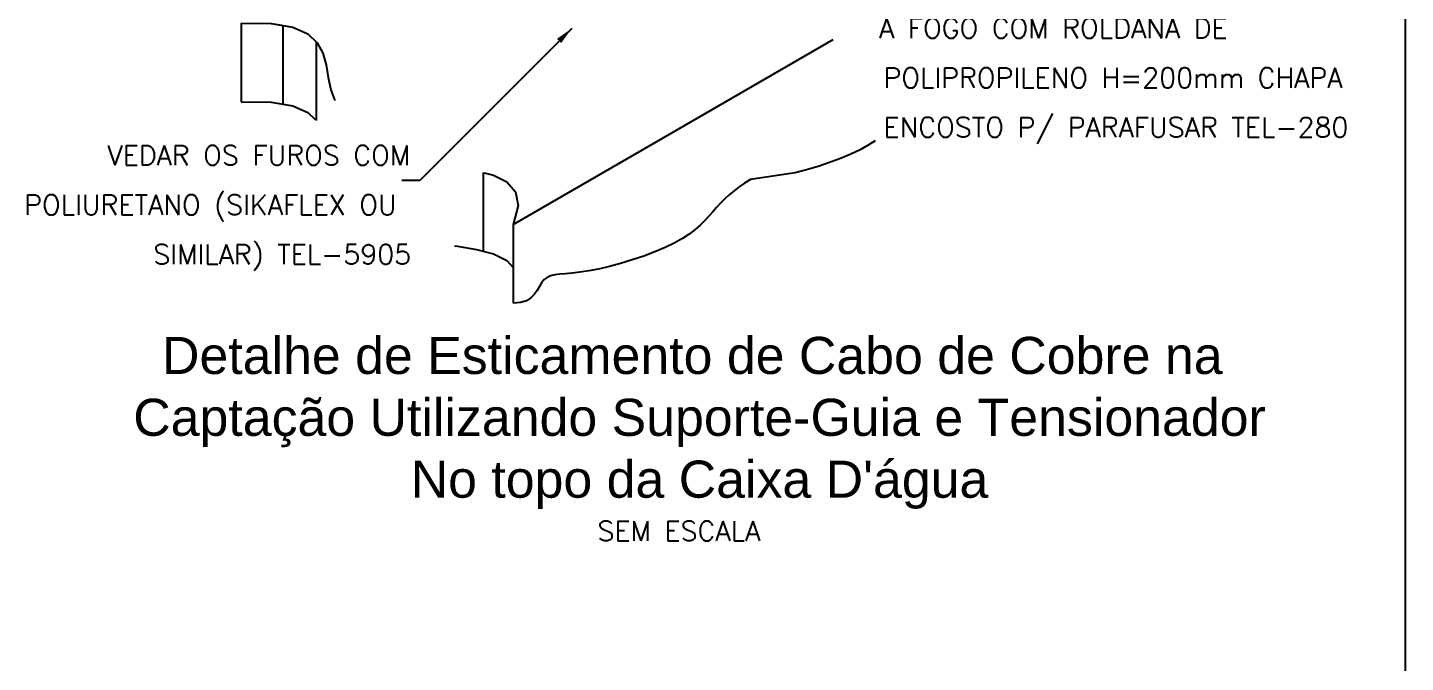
# Model space of a CAD drawing. Header units: millimetres. Extents: x 0 to 114, y 0 to 82.
# Drawn here: x 65.98 to 77.12, y 14.61 to 19.75 of the extents above; entities that cross this region are included whole.
import ezdxf
from ezdxf.enums import TextEntityAlignment as Align

# ---------------------------------------------------------------- set-up
doc = ezdxf.new("R2010")
doc.units = ezdxf.units.MM
for name, color, linetype in [('C01', 1, 'Continuous'), ('C02', 2, 'Continuous'), ('CAR-01', 252, 'Continuous'), ('INC-DETALHE-TXT', 7, 'Continuous')]:
    doc.layers.add(name, color=color, linetype=linetype)
doc.styles.add('140-50', font='arial.ttf', dxfattribs={"height": 0.3})
doc.styles.add('60-75', font='romans.shx', dxfattribs={"height": 0.12})
doc.styles.add('80CL', font='romans.shx', dxfattribs={"height": 40})

# ---------------------------------------------------------------- blocks, each defined once
blk = doc.blocks.new('A$C4C304906')
at = {"layer": 'C01', "color": 252}
for p, q in [((0.1691, 0.3081), (0.1691, -0.0098)), ((0.3039, 0.2427), (0.3039, -0.0752)), ((0.9776, -0.2857), (0.9776, -0.6036))]:
    blk.add_line(p, q, dxfattribs=at)
at = {"layer": 'C02', "color": 7}
for p, q in [((0, 0.3179), (0, 0)), ((1.741, -0.1249), (2.3927, 0.2514)), ((1.0997, -0.4951), (1.741, -0.1249)), ((1.741, -0.1249), (1.75, -0.1196)), ((1.0997, -0.4951), (1.0997, -0.813))]:
    blk.add_line(p, q, dxfattribs=at)
for points in [[(0, 0.3179), (0.1212, 0.3164), (0.209, 0.3013), (0.2692, 0.2748), (0.3078, 0.2391), (0.3306, 0.1964), (0.3434, 0.149), (0.3521, 0.0991), (0.3627, 0.0489), (0.3781, 0.0054)], [(0, 0), (0.1212, -0.0015), (0.209, -0.0166), (0.2692, -0.0431), (0.2997, -0.0713)], [(2.5624, -0.157), (2.5346, -0.1752), (2.5022, -0.1933), (2.4647, -0.2113), (2.4229, -0.2287), (2.3783, -0.2454), (2.332, -0.261), (2.2853, -0.2752), (2.2396, -0.2875)], [(0.9822, -0.2869), (1.0197, -0.2968), (1.0744, -0.3236), (1.1095, -0.3631), (1.1198, -0.419), (1.0997, -0.4951)], [(2.2396, -0.2875), (2.0582, -0.3137), (2.0346, -0.3283), (2.0126, -0.3435), (1.9921, -0.3593), (1.9729, -0.3755), (1.9548, -0.3922), (1.9378, -0.4092), (1.9215, -0.4266), (1.9059, -0.4442), (1.8901, -0.4621), (1.8735, -0.4801), (1.8553, -0.4983), (1.8347, -0.5165), (1.8109, -0.5347), (1.7832, -0.5529), (1.7508, -0.5711), (1.7133, -0.589), (1.6715, -0.6065), (1.6269, -0.6232), (1.5806, -0.6387), (1.5339, -0.6529), (1.4882, -0.6653), (1.4446, -0.6756), (1.4046, -0.6834), (1.369, -0.6888), (1.3378, -0.6922), (1.3107, -0.6945), (1.2874, -0.6966), (1.2674, -0.6992), (1.2505, -0.7031), (1.2363, -0.7092), (1.2245, -0.7183), (1.2146, -0.7309), (1.2055, -0.7459), (1.196, -0.7621), (1.1849, -0.778), (1.1709, -0.7924), (1.1529, -0.804), (1.1296, -0.8113), (1.0997, -0.813)], [(0.8618, -0.582), (0.8739, -0.5838), (0.9511, -0.5967), (1.0197, -0.6147), (1.0744, -0.6415), (1.0997, -0.6699)]]:
    blk.add_lwpolyline(points, dxfattribs=at)
at = {"layer": 'INC-DETALHE-TXT', "color": 8}
for p, q in [((1.3361, 0.2967), (0.7219, -0.3175)), ((0.7219, -0.3175), (0.6499, -0.3175))]:
    blk.add_line(p, q, dxfattribs=at)
blk.add_solid([(1.2764, 0.2546), (1.2933, 0.2375), (1.3361, 0.2967)], dxfattribs=at)
at = {"layer": 'INC-DETALHE-TXT'}
for s, style, p in [(' A FOGO COM ROLDANA DE', '80CL', (2.523, 0.2573)), ('POLIPROPILENO H=200mm CHAPA', '80CL', (2.5963, 0.0573)), ('ENCOSTO P/ PARAFUSAR TEL-280', '80CL', (2.5963, -0.1427)), ('SEM ESCALA', '60-75', (1.44, -1.7743))]:
    blk.add_text(s, height=0.08, dxfattribs=dict(at, style=style)).set_placement(p)
at = {"layer": 'INC-DETALHE-TXT', "style": '80CL'}
for s, p in [('VEDAR OS FUROS COM', (0.6833, -0.2562)), ('POLIURETANO (SIKAFLEX OU ', (0.6833, -0.4562)), ('SIMILAR) TEL-5905', (0.6873, -0.6564))]:
    blk.add_text(s, height=0.08, dxfattribs=at).set_placement(p, align=Align.RIGHT)
at = {"layer": 'INC-DETALHE-TXT', "insert": (1.8526, -0.9498), "char_height": 0.15, "width": 4.659311, "attachment_point": 2, "style": '140-50'}
blk.add_mtext("Detalhe de Esticamento de Cabo de Cobre na  Captação Utilizando Suporte-Guia e Tensionador  No topo da Caixa D'água", dxfattribs=at)

msp = doc.modelspace()

# ---------------------------------------------------------------- linework, layer by layer
at = {"layer": 'CAR-01'}
msp.add_line((77.12, 0), (77.12, 26.251), dxfattribs=at)

# ---------------------------------------------------------------- block references
at = {"color": 7, "xscale": 2, "yscale": 2, "zscale": 2}
msp.add_blockref('A$C4C304906', (67.709, 19.145), dxfattribs=at)

doc.saveas('drawing.dxf')
